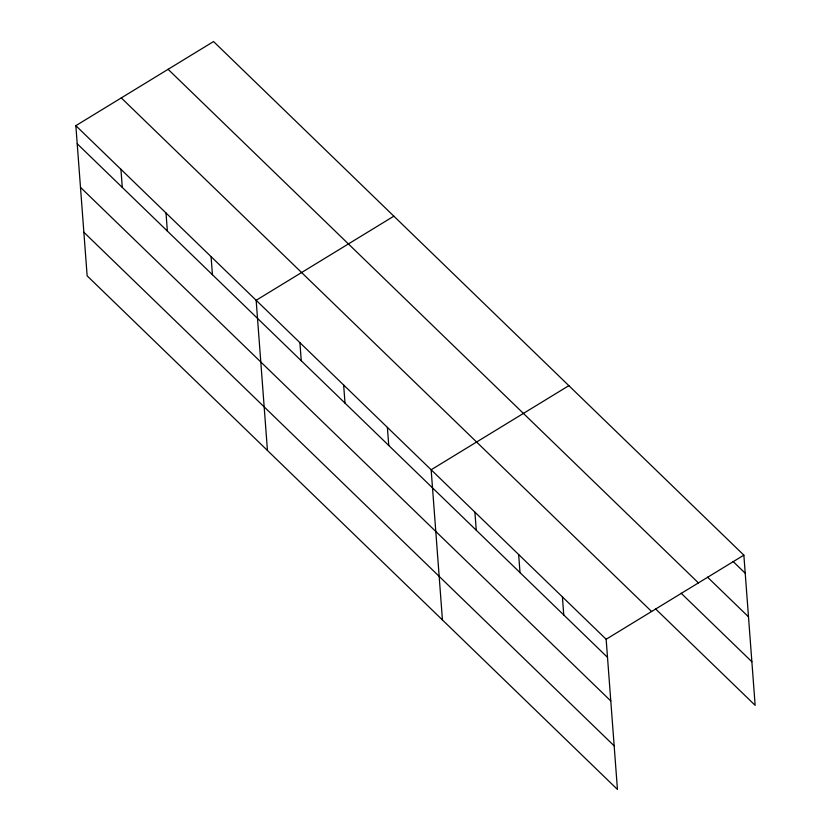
<?xml version="1.0" encoding="UTF-8"?>
<svg xmlns="http://www.w3.org/2000/svg" width="831" height="831" viewBox="0 0 831 831"><rect width="100%" height="100%" fill="white"/><g stroke="black" fill="none" stroke-linecap="round" stroke-linejoin="round"><path stroke-width="1.25" d="M75.85 125.668L606.152 639.257L617.443 789.45L87.141 275.85L75.85 125.668L213.557 41.55L743.859 555.15L755.15 705.332L655.545 608.874M393.852 216.174L256.156 300.292L267.447 450.475M568.861 385.657L431.154 469.775L442.445 619.968M606.152 639.257L743.859 555.15M733.119 561.517L745.22 573.245M707.534 577.161L748.492 616.831M168.111 69.305L698.414 582.905M681.129 593.23L751.868 661.746M121.295 97.913L651.597 611.502M77.21 143.763L607.513 657.352M80.493 187.349L610.785 700.948M83.869 232.264L614.171 745.864M562.4 596.887L563.761 614.982M518.648 554.516L520.009 572.611M474.906 512.145L476.267 530.24M387.402 427.404L388.763 445.499M343.65 385.033L345.01 403.128M299.908 342.663L301.269 360.758M211.074 256.634L212.435 274.729M166.003 212.975L167.363 231.07M120.931 169.316L122.292 187.422"/></g></svg>
